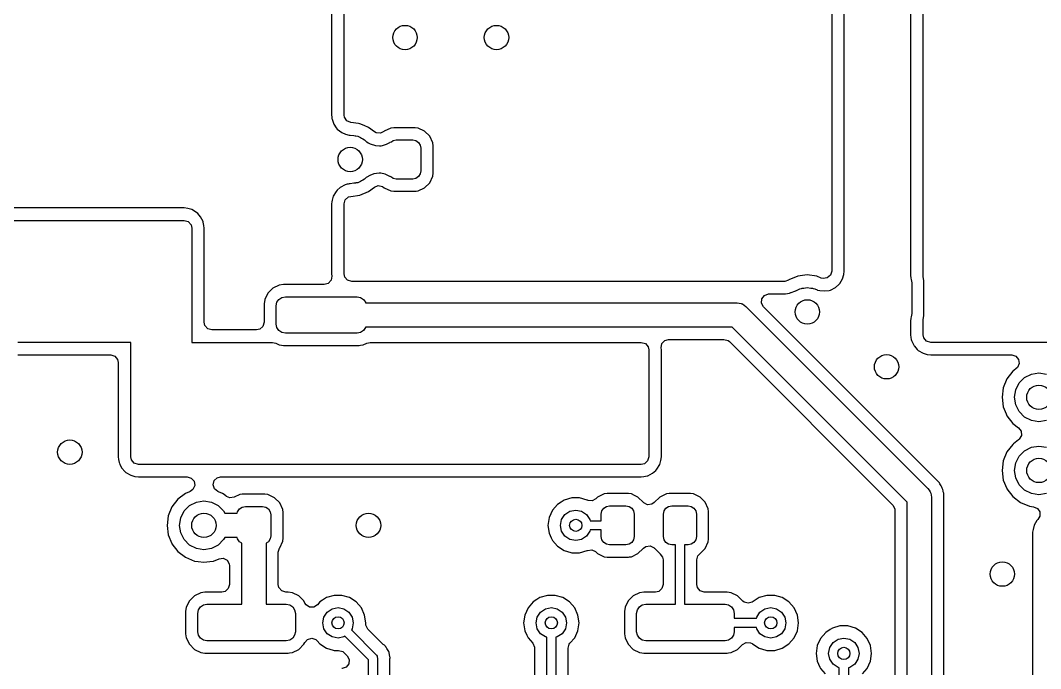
# Model space of a CAD drawing. Extents: x 0.4 to 10.6, y -8.1 to -0.4.
# Drawn here: x 6.405 to 7.064, y -1.844 to -1.426 of the extents above; entities that cross this region are included whole.
import ezdxf

# ---------------------------------------------------------------- set-up
doc = ezdxf.new("R2010")
doc.units = 0
doc.header["$MEASUREMENT"] = 0
doc.layers.add('BLACK', color=7, linetype='CONTINUOUS')

msp = doc.modelspace()

# ---------------------------------------------------------------- linework, layer by layer
at = {"layer": 'BLACK', "linetype": 'CONTINUOUS'}
for p, q in [((6.60608, -1.36315), (6.60608, -1.4871)), ((6.61417, -1.4871), (6.61417, -1.36315)), ((6.92913, -1.38287), (6.92913, -1.5878)), ((6.93722, -1.5878), (6.93722, -1.39565)), ((6.9801, -1.39565), (6.9801, -1.5907)), ((6.98819, -1.59054), (6.98819, -1.39565)), ((6.60608, -1.4871), (6.60617, -1.4883)), ((6.60617, -1.4883), (6.60631, -1.4892)), ((6.60631, -1.4892), (6.60639, -1.48973)), ((6.61439, -1.48853), (6.61417, -1.4871)), ((6.6159, -1.49083), (6.61439, -1.48853)), ((6.60639, -1.48973), (6.60763, -1.49299)), ((6.60763, -1.49299), (6.60763, -1.49299)), ((6.60763, -1.49299), (6.60915, -1.49528)), ((6.60915, -1.49528), (6.60974, -1.49608)), ((6.61842, -1.49194), (6.6159, -1.49083)), ((6.62338, -1.4926), (6.61842, -1.49194)), ((6.62428, -1.49271), (6.62338, -1.4926)), ((6.62716, -1.49391), (6.62428, -1.49271)), ((6.63003, -1.4951), (6.62716, -1.49391)), ((6.6337, -1.49791), (6.63003, -1.4951)), ((6.64436, -1.49551), (6.64014, -1.49748)), ((6.64629, -1.49526), (6.64436, -1.49551)), ((6.66001, -1.49526), (6.64629, -1.49526)), ((6.64629, -1.49526), (6.64629, -1.49526)), ((6.66194, -1.49551), (6.66001, -1.49526)), ((6.66001, -1.49526), (6.66001, -1.49526)), ((6.66616, -1.49748), (6.66194, -1.49551)), ((6.66194, -1.49551), (6.66194, -1.49551)), ((6.66194, -1.49551), (6.66194, -1.49551)), ((6.60974, -1.49608), (6.61263, -1.49823)), ((6.61263, -1.49823), (6.61514, -1.49934)), ((6.61514, -1.49934), (6.61736, -1.49996)), ((6.61736, -1.49996), (6.61789, -1.50003)), ((6.61789, -1.50003), (6.61811, -1.5)), ((6.61811, -1.5), (6.62045, -1.50037)), ((6.62045, -1.50037), (6.62137, -1.50049)), ((6.62137, -1.50049), (6.62153, -1.50051)), ((6.62153, -1.50051), (6.6218, -1.50058)), ((6.6218, -1.50058), (6.62298, -1.50077)), ((6.62298, -1.50077), (6.62466, -1.50163)), ((6.62466, -1.50163), (6.62536, -1.50192)), ((6.62536, -1.50192), (6.62634, -1.50248)), ((6.62634, -1.50248), (6.62737, -1.50301)), ((6.63497, -1.49861), (6.6337, -1.49791)), ((6.63771, -1.49881), (6.63497, -1.49861)), ((6.63977, -1.49769), (6.63771, -1.49881)), ((6.63979, -1.49772), (6.63977, -1.49769)), ((6.6401, -1.49751), (6.63979, -1.49772)), ((6.64013, -1.49749), (6.6401, -1.49751)), ((6.64014, -1.49748), (6.64013, -1.49749)), ((6.66945, -1.50077), (6.66616, -1.49748)), ((6.67142, -1.50499), (6.66945, -1.50077)), ((6.62737, -1.50301), (6.6284, -1.50404)), ((6.6284, -1.50404), (6.62878, -1.50433)), ((6.62878, -1.50433), (6.62878, -1.50433)), ((6.62878, -1.50433), (6.62978, -1.50499)), ((6.62978, -1.50499), (6.63105, -1.50569)), ((6.63105, -1.50569), (6.63105, -1.50569)), ((6.63105, -1.50569), (6.63105, -1.50569)), ((6.63105, -1.50569), (6.63439, -1.50668)), ((6.63439, -1.50668), (6.63439, -1.50668)), ((6.63439, -1.50668), (6.63713, -1.50688)), ((6.63713, -1.50688), (6.63713, -1.50688)), ((6.63713, -1.50688), (6.63779, -1.50689)), ((6.63779, -1.50689), (6.63812, -1.50689)), ((6.63812, -1.50689), (6.63889, -1.50667)), ((6.63812, -1.50689), (6.63812, -1.50689)), ((6.63812, -1.50689), (6.63812, -1.50689)), ((6.63889, -1.50667), (6.64159, -1.50591)), ((6.64159, -1.50591), (6.64364, -1.50479)), ((6.64364, -1.50479), (6.64381, -1.5047)), ((6.64364, -1.50479), (6.64364, -1.50479)), ((6.64381, -1.5047), (6.64395, -1.50463)), ((6.64395, -1.50463), (6.64475, -1.50425)), ((6.64475, -1.50425), (6.6458, -1.50355)), ((6.6458, -1.50355), (6.64783, -1.50315)), ((6.64783, -1.50315), (6.65846, -1.50315)), ((6.65846, -1.50315), (6.6605, -1.50355)), ((6.6605, -1.50355), (6.66222, -1.50471)), ((6.66222, -1.50471), (6.66337, -1.50643)), ((6.66337, -1.50643), (6.66378, -1.50846)), ((6.66378, -1.50846), (6.66378, -1.52303)), ((6.67167, -1.50692), (6.67142, -1.50499)), ((6.67167, -1.52458), (6.67167, -1.50692)), ((6.62737, -1.52849), (6.62634, -1.52901)), ((6.6284, -1.52745), (6.62737, -1.52849)), ((6.62878, -1.52716), (6.6284, -1.52745)), ((6.63079, -1.52604), (6.62878, -1.52716)), ((6.62878, -1.52716), (6.62878, -1.52716)), ((6.62878, -1.52716), (6.62878, -1.52716)), ((6.63335, -1.52504), (6.63079, -1.52604)), ((6.63079, -1.52604), (6.63079, -1.52604)), ((6.63691, -1.52453), (6.63335, -1.52504)), ((6.63335, -1.52504), (6.63335, -1.52504)), ((6.63789, -1.52467), (6.63691, -1.52453)), ((6.63691, -1.52453), (6.63691, -1.52453)), ((6.64059, -1.52522), (6.63789, -1.52467)), ((6.63789, -1.52467), (6.63789, -1.52467)), ((6.64196, -1.52583), (6.64059, -1.52522)), ((6.64059, -1.52522), (6.64059, -1.52522)), ((6.64059, -1.52522), (6.64059, -1.52522)), ((6.64377, -1.52664), (6.64196, -1.52583)), ((6.64392, -1.52674), (6.64377, -1.52664)), ((6.64475, -1.52724), (6.64392, -1.52674)), ((6.6458, -1.52794), (6.64475, -1.52724)), ((6.64783, -1.52835), (6.6458, -1.52794)), ((6.65846, -1.52835), (6.64783, -1.52835)), ((6.6605, -1.52794), (6.65846, -1.52835)), ((6.66222, -1.52679), (6.6605, -1.52794)), ((6.66337, -1.52507), (6.66222, -1.52679)), ((6.66378, -1.52303), (6.66337, -1.52507)), ((6.66945, -1.53072), (6.67142, -1.5265)), ((6.67142, -1.5265), (6.67167, -1.52458)), ((6.61173, -1.53384), (6.60965, -1.53564)), ((6.61479, -1.53218), (6.61173, -1.53384)), ((6.61618, -1.53178), (6.61479, -1.53218)), ((6.61689, -1.53163), (6.61618, -1.53178)), ((6.61618, -1.53178), (6.61618, -1.53178)), ((6.61618, -1.53178), (6.61618, -1.53178)), ((6.61736, -1.53153), (6.61689, -1.53163)), ((6.61789, -1.53146), (6.61736, -1.53153)), ((6.61736, -1.53153), (6.61736, -1.53153)), ((6.61811, -1.5315), (6.61789, -1.53146)), ((6.62045, -1.53112), (6.61811, -1.5315)), ((6.62153, -1.53098), (6.62045, -1.53112)), ((6.6218, -1.53091), (6.62153, -1.53098)), ((6.62298, -1.53073), (6.6218, -1.53091)), ((6.62466, -1.52987), (6.62298, -1.53073)), ((6.62536, -1.52958), (6.62466, -1.52987)), ((6.62634, -1.52901), (6.62536, -1.52958)), ((6.63003, -1.5364), (6.6337, -1.53358)), ((6.6337, -1.53358), (6.63627, -1.53259)), ((6.63627, -1.53259), (6.63896, -1.53314)), ((6.63896, -1.53314), (6.64013, -1.534)), ((6.64013, -1.534), (6.64014, -1.53402)), ((6.64014, -1.53402), (6.64436, -1.53599)), ((6.66194, -1.53599), (6.66616, -1.53402)), ((6.66616, -1.53402), (6.66945, -1.53072)), ((6.60719, -1.53947), (6.60641, -1.54211)), ((6.60894, -1.53633), (6.60719, -1.53947)), ((6.60719, -1.53947), (6.60719, -1.53947)), ((6.60965, -1.53564), (6.60894, -1.53633)), ((6.60894, -1.53633), (6.60894, -1.53633)), ((6.60965, -1.53564), (6.60965, -1.53564)), ((6.61417, -1.54439), (6.61495, -1.54175)), ((6.61495, -1.54175), (6.61703, -1.53995)), ((6.61703, -1.53995), (6.61842, -1.53955)), ((6.61842, -1.53955), (6.62428, -1.53878)), ((6.62428, -1.53878), (6.63003, -1.5364)), ((6.64436, -1.53599), (6.64629, -1.53624)), ((6.64629, -1.53624), (6.64629, -1.53624)), ((6.64629, -1.53624), (6.66001, -1.53624)), ((6.66001, -1.53624), (6.66065, -1.53616)), ((6.66065, -1.53616), (6.66194, -1.53599)), ((6.51087, -1.54703), (6.26472, -1.54703)), ((6.51315, -1.54736), (6.51087, -1.54703)), ((6.51578, -1.54813), (6.51315, -1.54736)), ((6.51315, -1.54736), (6.51315, -1.54736)), ((6.51315, -1.54736), (6.51315, -1.54736)), ((6.51579, -1.54813), (6.51578, -1.54813)), ((6.51893, -1.54989), (6.51579, -1.54813)), ((6.60627, -1.54308), (6.60608, -1.54439)), ((6.60608, -1.54439), (6.60608, -1.58961)), ((6.60641, -1.54211), (6.60627, -1.54308)), ((6.60641, -1.54211), (6.60641, -1.54211)), ((6.60641, -1.54211), (6.60641, -1.54211)), ((6.61417, -1.58961), (6.61417, -1.54439)), ((6.26472, -1.55512), (6.51087, -1.55512)), ((6.51087, -1.55512), (6.51351, -1.55589)), ((6.51962, -1.55059), (6.51893, -1.54989)), ((6.51893, -1.54989), (6.51893, -1.54989)), ((6.52142, -1.55267), (6.51962, -1.55059)), ((6.52311, -1.55585), (6.52142, -1.55267)), ((6.51351, -1.55589), (6.51531, -1.55797)), ((6.51531, -1.55797), (6.51575, -1.56)), ((6.51575, -1.56), (6.51575, -1.63386)), ((6.52321, -1.55625), (6.52311, -1.55585)), ((6.52311, -1.55585), (6.52311, -1.55585)), ((6.52345, -1.55732), (6.52321, -1.55625)), ((6.52365, -1.55828), (6.52345, -1.55732)), ((6.52384, -1.56), (6.52365, -1.55828)), ((6.52384, -1.62089), (6.52384, -1.56)), ((6.52384, -1.56), (6.52384, -1.56)), ((6.92913, -1.5878), (6.92836, -1.59044)), ((6.9369, -1.59008), (6.93722, -1.5878)), ((6.60575, -1.59374), (6.60387, -1.59575)), ((6.60624, -1.59103), (6.60575, -1.59374)), ((6.60608, -1.58961), (6.60624, -1.59103)), ((6.61461, -1.59163), (6.61417, -1.58961)), ((6.61642, -1.59371), (6.61461, -1.59163)), ((6.61906, -1.59449), (6.61642, -1.59371)), ((6.89855, -1.59449), (6.61906, -1.59449)), ((6.89895, -1.59447), (6.89855, -1.59449)), ((6.90115, -1.59362), (6.89895, -1.59447)), ((6.90119, -1.59368), (6.90115, -1.59362)), ((6.90146, -1.59352), (6.90119, -1.59368)), ((6.90721, -1.59114), (6.90146, -1.59352)), ((6.91339, -1.59033), (6.90721, -1.59114)), ((6.90721, -1.59114), (6.90721, -1.59114)), ((6.91956, -1.59114), (6.91339, -1.59033)), ((6.91339, -1.59033), (6.91339, -1.59033)), ((6.92238, -1.59231), (6.91956, -1.59114)), ((6.91956, -1.59114), (6.91956, -1.59114)), ((6.92356, -1.59263), (6.92238, -1.59231)), ((6.92628, -1.59224), (6.92356, -1.59263)), ((6.92836, -1.59044), (6.92628, -1.59224)), ((6.93436, -1.59586), (6.93612, -1.59272)), ((6.93612, -1.59272), (6.9369, -1.59008)), ((6.9801, -1.5907), (6.98011, -1.59102)), ((6.98011, -1.59102), (6.98015, -1.59145)), ((6.98015, -1.59145), (6.9802, -1.59209)), ((6.9802, -1.59209), (6.98023, -1.59241)), ((6.98023, -1.59241), (6.98037, -1.59328)), ((6.98037, -1.59328), (6.98081, -1.59547)), ((6.98825, -1.5913), (6.98819, -1.59054)), ((6.9887, -1.59415), (6.98825, -1.5913)), ((6.9887, -1.61648), (6.9887, -1.59415)), ((6.56815, -1.59885), (6.56489, -1.60211)), ((6.57229, -1.59683), (6.56815, -1.59885)), ((6.57497, -1.59644), (6.57229, -1.59683)), ((6.60138, -1.59644), (6.57497, -1.59644)), ((6.60387, -1.59575), (6.60138, -1.59644)), ((6.90292, -1.60167), (6.90524, -1.60072)), ((6.90524, -1.60072), (6.90574, -1.60052)), ((6.90574, -1.60052), (6.90586, -1.60046)), ((6.90586, -1.60046), (6.90684, -1.60005)), ((6.90684, -1.60005), (6.90852, -1.5992)), ((6.90852, -1.5992), (6.9097, -1.59901)), ((6.9097, -1.59901), (6.90996, -1.59894)), ((6.90996, -1.59894), (6.91104, -1.5988)), ((6.91104, -1.5988), (6.91339, -1.59843)), ((6.91339, -1.59843), (6.91573, -1.5988)), ((6.91573, -1.5988), (6.91681, -1.59894)), ((6.91681, -1.59894), (6.91707, -1.59901)), ((6.91707, -1.59901), (6.91825, -1.5992)), ((6.91825, -1.5992), (6.91976, -1.59996)), ((6.91976, -1.59996), (6.92, -1.60005)), ((6.92, -1.60005), (6.92142, -1.60043)), ((6.92142, -1.60043), (6.92471, -1.60064)), ((6.92471, -1.60064), (6.92743, -1.60025)), ((6.92743, -1.60025), (6.9284, -1.60005)), ((6.9284, -1.60005), (6.93158, -1.59836)), ((6.93158, -1.59836), (6.93366, -1.59655)), ((6.93366, -1.59655), (6.93436, -1.59586)), ((6.98081, -1.59547), (6.98081, -1.61516)), ((6.56287, -1.60624), (6.56248, -1.60893)), ((6.56489, -1.60211), (6.56287, -1.60624)), ((6.57082, -1.60798), (6.5721, -1.60606)), ((6.5721, -1.60606), (6.57402, -1.60478)), ((6.57402, -1.60478), (6.57628, -1.60433)), ((6.57628, -1.60433), (6.62254, -1.60433)), ((6.62254, -1.60433), (6.6248, -1.60478)), ((6.6248, -1.60478), (6.62672, -1.60606)), ((6.62672, -1.60606), (6.628, -1.60798)), ((6.88386, -1.6085), (6.88406, -1.60575)), ((6.88406, -1.60575), (6.88571, -1.60355)), ((6.88571, -1.60355), (6.88828, -1.60259)), ((6.88828, -1.60259), (6.88863, -1.60258)), ((6.88863, -1.60258), (6.89872, -1.60258)), ((6.89872, -1.60258), (6.89929, -1.60255)), ((6.89929, -1.60255), (6.90187, -1.60202)), ((6.90187, -1.60202), (6.90271, -1.60169)), ((6.90271, -1.60169), (6.90292, -1.60167)), ((6.56248, -1.60893), (6.56248, -1.62089)), ((6.57037, -1.61024), (6.57082, -1.60798)), ((6.57037, -1.62205), (6.57037, -1.61024)), ((6.628, -1.60798), (6.62805, -1.60827)), ((6.62805, -1.60827), (6.86811, -1.60827)), ((6.86811, -1.60827), (6.8694, -1.60856)), ((6.8694, -1.60856), (6.87071, -1.60871)), ((6.87071, -1.60871), (6.87109, -1.60895)), ((6.87109, -1.60895), (6.87153, -1.60905)), ((6.87153, -1.60905), (6.87256, -1.60987)), ((6.87256, -1.60987), (6.87368, -1.61057)), ((6.87368, -1.61057), (6.9913, -1.72819)), ((6.88518, -1.61091), (6.88386, -1.6085)), ((6.99783, -1.72356), (6.88518, -1.61091)), ((6.52428, -1.62291), (6.52384, -1.62089)), ((6.56248, -1.62089), (6.56171, -1.62353)), ((6.98011, -1.61961), (6.9801, -1.61993)), ((6.9801, -1.61993), (6.9801, -1.62898)), ((6.98019, -1.61862), (6.98011, -1.61961)), ((6.9802, -1.61854), (6.98019, -1.61862)), ((6.98023, -1.61822), (6.9802, -1.61854)), ((6.98037, -1.61735), (6.98023, -1.61822)), ((6.98081, -1.61516), (6.98037, -1.61735)), ((6.98819, -1.62009), (6.98825, -1.61933)), ((6.98819, -1.6262), (6.98819, -1.62009)), ((6.98825, -1.61933), (6.9887, -1.61648)), ((6.52608, -1.62499), (6.52428, -1.62291)), ((6.52872, -1.62577), (6.52608, -1.62499)), ((6.5576, -1.62577), (6.52872, -1.62577)), ((6.55963, -1.62533), (6.5576, -1.62577)), ((6.56171, -1.62353), (6.55963, -1.62533)), ((6.57082, -1.62431), (6.57037, -1.62205)), ((6.5721, -1.62622), (6.57082, -1.62431)), ((6.57402, -1.6275), (6.5721, -1.62622)), ((6.57628, -1.62795), (6.57402, -1.6275)), ((6.6248, -1.6275), (6.62254, -1.62795)), ((6.62672, -1.62622), (6.6248, -1.6275)), ((6.628, -1.62431), (6.62672, -1.62622)), ((6.62805, -1.62402), (6.628, -1.62431)), ((6.86485, -1.62402), (6.62805, -1.62402)), ((6.97785, -1.73702), (6.86485, -1.62402)), ((6.98819, -1.62898), (6.98819, -1.6262)), ((6.47638, -1.63386), (6.40333, -1.63386)), ((6.47638, -1.70772), (6.47638, -1.63386)), ((6.51575, -1.63386), (6.56789, -1.63386)), ((6.56789, -1.63386), (6.57003, -1.63435)), ((6.62254, -1.62795), (6.57628, -1.62795)), ((6.62878, -1.63435), (6.63093, -1.63386)), ((6.63093, -1.63386), (6.80614, -1.63386)), ((6.80614, -1.63386), (6.80878, -1.63463)), ((6.81945, -1.63461), (6.82132, -1.63259)), ((6.82132, -1.63259), (6.82381, -1.63191)), ((6.82381, -1.63191), (6.85956, -1.63191)), ((6.85956, -1.63191), (6.8622, -1.63268)), ((6.8622, -1.63268), (6.86301, -1.63334)), ((6.86301, -1.63334), (6.96853, -1.73886)), ((6.9801, -1.62898), (6.98028, -1.6307)), ((6.98028, -1.6307), (6.98028, -1.6307)), ((6.98028, -1.6307), (6.98028, -1.6307)), ((6.98028, -1.6307), (6.98056, -1.63195)), ((6.98056, -1.63195), (6.98072, -1.63272)), ((6.98072, -1.63272), (6.98082, -1.63312)), ((6.98082, -1.63312), (6.98236, -1.63601)), ((6.98863, -1.631), (6.98819, -1.62898)), ((6.99043, -1.63308), (6.98863, -1.631)), ((6.99307, -1.63386), (6.99043, -1.63308)), ((7.16452, -1.63386), (6.99307, -1.63386)), ((6.57003, -1.63435), (6.57229, -1.63546)), ((6.57229, -1.63546), (6.57363, -1.63565)), ((6.57363, -1.63565), (6.57497, -1.63585)), ((6.57497, -1.63585), (6.57497, -1.63585)), ((6.57497, -1.63585), (6.62385, -1.63585)), ((6.62385, -1.63585), (6.62474, -1.63572)), ((6.62474, -1.63572), (6.62653, -1.63546)), ((6.62653, -1.63546), (6.62878, -1.63435)), ((6.80878, -1.63463), (6.81058, -1.63671)), ((6.81058, -1.63671), (6.81102, -1.63874)), ((6.81102, -1.63874), (6.81102, -1.70772)), ((6.81896, -1.63731), (6.81945, -1.63461)), ((6.81911, -1.63874), (6.81896, -1.63731)), ((6.81911, -1.70772), (6.81911, -1.63874)), ((6.98236, -1.63601), (6.98252, -1.6363)), ((6.98252, -1.6363), (6.98432, -1.63838)), ((6.98432, -1.63838), (6.98501, -1.63909)), ((6.98501, -1.63909), (6.98501, -1.63909)), ((6.98501, -1.63909), (6.98501, -1.63909)), ((6.98501, -1.63909), (6.98815, -1.64085)), ((6.98815, -1.64085), (6.98815, -1.64085)), ((6.98815, -1.64085), (6.99079, -1.64162)), ((6.40333, -1.64195), (6.46341, -1.64195)), ((6.46341, -1.64195), (6.46604, -1.64272)), ((6.46604, -1.64272), (6.46785, -1.6448)), ((6.46785, -1.6448), (6.46829, -1.64683)), ((6.46829, -1.64683), (6.46829, -1.70772)), ((6.99079, -1.64162), (6.99307, -1.64195)), ((6.99307, -1.64195), (6.99307, -1.64195)), ((6.99307, -1.64195), (7.04541, -1.64195)), ((7.04541, -1.64195), (7.04805, -1.64272)), ((7.04805, -1.64272), (7.04985, -1.6448)), ((7.04985, -1.6448), (7.05024, -1.64753)), ((7.04613, -1.65243), (7.04234, -1.65737)), ((7.04676, -1.65195), (7.04613, -1.65243)), ((7.04838, -1.6507), (7.04676, -1.65195)), ((7.0491, -1.65003), (7.04838, -1.6507)), ((7.05024, -1.64753), (7.0491, -1.65003)), ((7.05813, -1.65431), (7.06299, -1.65354)), ((7.06299, -1.65354), (7.06786, -1.65431)), ((7.04234, -1.65737), (7.03996, -1.66312)), ((7.04801, -1.66442), (7.05025, -1.66003)), ((7.05025, -1.66003), (7.05374, -1.65655)), ((7.05374, -1.65655), (7.05813, -1.65431)), ((7.03996, -1.66312), (7.03915, -1.66929)), ((7.03996, -1.66312), (7.03996, -1.66312)), ((7.04724, -1.66929), (7.04801, -1.66442)), ((7.03915, -1.66929), (7.03915, -1.66929)), ((7.03915, -1.66929), (7.03996, -1.67546)), ((7.04801, -1.67416), (7.04724, -1.66929)), ((7.03996, -1.67546), (7.03996, -1.67546)), ((7.03996, -1.67546), (7.04184, -1.68001)), ((7.04184, -1.68001), (7.04234, -1.68121)), ((7.05025, -1.67855), (7.04801, -1.67416)), ((7.05374, -1.68203), (7.05025, -1.67855)), ((7.04234, -1.68121), (7.04613, -1.68615)), ((7.04613, -1.68615), (7.04989, -1.68904)), ((7.05813, -1.68427), (7.05374, -1.68203)), ((7.06299, -1.68504), (7.05813, -1.68427)), ((7.06786, -1.68427), (7.06299, -1.68504)), ((7.04989, -1.68904), (7.05152, -1.69126)), ((7.05152, -1.69126), (7.05168, -1.69401)), ((7.04613, -1.69967), (7.04234, -1.70461)), ((7.04648, -1.6994), (7.04613, -1.69967)), ((7.04989, -1.69679), (7.04648, -1.6994)), ((7.05033, -1.69641), (7.04989, -1.69679)), ((7.05168, -1.69401), (7.05033, -1.69641)), ((7.04234, -1.70461), (7.03996, -1.71036)), ((7.05025, -1.70728), (7.05374, -1.70379)), ((7.05374, -1.70379), (7.05813, -1.70156)), ((7.05813, -1.70156), (7.06299, -1.70079)), ((7.06299, -1.70079), (7.06786, -1.70156)), ((6.46829, -1.70772), (6.46847, -1.70944)), ((6.46847, -1.70944), (6.46891, -1.71146)), ((6.46891, -1.71146), (6.46901, -1.71186)), ((6.46901, -1.71186), (6.46901, -1.71187)), ((6.46901, -1.71187), (6.4694, -1.71259)), ((6.4694, -1.71259), (6.4707, -1.71504)), ((6.47682, -1.70974), (6.47638, -1.70772)), ((6.47862, -1.71182), (6.47682, -1.70974)), ((6.48126, -1.7126), (6.47862, -1.71182)), ((6.80614, -1.7126), (6.48126, -1.7126)), ((6.80817, -1.71216), (6.80614, -1.7126)), ((6.81025, -1.71036), (6.80817, -1.71216)), ((6.81102, -1.70772), (6.81025, -1.71036)), ((6.81625, -1.71578), (6.81801, -1.71264)), ((6.81801, -1.71264), (6.81879, -1.71)), ((6.81879, -1.71), (6.81911, -1.70772)), ((7.03996, -1.71036), (7.03915, -1.71654)), ((7.03996, -1.71036), (7.03996, -1.71036)), ((7.04724, -1.71654), (7.04801, -1.71167)), ((7.04801, -1.71167), (7.05025, -1.70728)), ((6.4707, -1.71504), (6.47251, -1.71712)), ((6.47251, -1.71712), (6.4732, -1.71783)), ((6.4732, -1.71783), (6.4732, -1.71783)), ((6.4732, -1.71783), (6.4732, -1.71783)), ((6.4732, -1.71783), (6.47634, -1.71959)), ((6.47634, -1.71959), (6.47634, -1.71959)), ((6.47634, -1.71959), (6.47898, -1.72036)), ((6.81005, -1.72002), (6.81029, -1.71996)), ((6.81029, -1.71996), (6.81347, -1.71827)), ((6.81347, -1.71827), (6.81555, -1.71647)), ((6.81555, -1.71647), (6.81625, -1.71578)), ((7.03915, -1.71654), (7.03915, -1.71654)), ((7.03915, -1.71654), (7.03996, -1.72271)), ((7.04801, -1.7214), (7.04724, -1.71654)), ((6.47898, -1.72036), (6.48126, -1.72069)), ((6.48126, -1.72069), (6.48126, -1.72069)), ((6.48126, -1.72069), (6.51282, -1.72069)), ((6.51282, -1.72069), (6.51546, -1.72146)), ((6.51546, -1.72146), (6.51726, -1.72354)), ((6.51765, -1.72627), (6.51651, -1.72877)), ((6.51726, -1.72354), (6.51765, -1.72627)), ((6.52955, -1.72575), (6.53023, -1.72308)), ((6.53042, -1.72836), (6.52955, -1.72575)), ((6.53023, -1.72308), (6.53224, -1.72121)), ((6.53224, -1.72121), (6.53443, -1.72069)), ((6.53443, -1.72069), (6.80614, -1.72069)), ((6.80614, -1.72069), (6.80786, -1.7205)), ((6.80614, -1.72069), (6.80614, -1.72069)), ((6.80786, -1.7205), (6.80888, -1.72028)), ((6.80888, -1.72028), (6.80989, -1.72006)), ((6.80989, -1.72006), (6.81005, -1.72002)), ((6.99864, -1.72438), (6.99783, -1.72356)), ((6.99783, -1.72356), (6.99783, -1.72356)), ((6.99876, -1.7246), (6.99864, -1.72438)), ((6.99904, -1.72515), (6.99876, -1.7246)), ((6.99944, -1.72581), (6.99904, -1.72515)), ((6.99995, -1.72651), (6.99944, -1.72581)), ((7.00022, -1.72734), (6.99995, -1.72651)), ((7.03996, -1.72271), (7.03996, -1.72271)), ((7.03996, -1.72271), (7.0422, -1.72812)), ((7.05025, -1.72579), (7.04801, -1.7214)), ((7.05374, -1.72928), (7.05025, -1.72579)), ((6.5117, -1.73132), (6.50676, -1.73511)), ((6.51428, -1.73025), (6.5117, -1.73132)), ((6.51468, -1.73008), (6.51428, -1.73025)), ((6.51651, -1.72877), (6.51468, -1.73008)), ((6.53256, -1.73008), (6.53042, -1.72836)), ((6.53296, -1.73025), (6.53256, -1.73008)), ((6.53554, -1.73132), (6.53296, -1.73025)), ((6.5366, -1.73213), (6.53554, -1.73132)), ((6.53803, -1.73322), (6.5366, -1.73213)), ((6.54687, -1.73213), (6.54317, -1.73385)), ((6.54823, -1.73195), (6.54687, -1.73213)), ((6.54687, -1.73213), (6.54687, -1.73213)), ((6.54687, -1.73213), (6.54687, -1.73213)), ((6.54882, -1.73187), (6.54823, -1.73195)), ((6.56299, -1.73187), (6.54882, -1.73187)), ((6.56494, -1.73213), (6.56299, -1.73187)), ((6.56923, -1.73413), (6.56494, -1.73213)), ((6.56494, -1.73213), (6.56494, -1.73213)), ((6.56494, -1.73213), (6.56494, -1.73213)), ((6.78216, -1.73173), (6.77794, -1.7337)), ((6.78408, -1.73148), (6.78216, -1.73173)), ((6.79781, -1.73148), (6.78408, -1.73148)), ((6.78408, -1.73148), (6.78408, -1.73148)), ((6.79973, -1.73173), (6.79781, -1.73148)), ((6.79781, -1.73148), (6.79781, -1.73148)), ((6.80174, -1.73267), (6.79973, -1.73173)), ((6.79973, -1.73173), (6.79973, -1.73173)), ((6.79973, -1.73173), (6.79973, -1.73173)), ((6.80395, -1.7337), (6.80174, -1.73267)), ((6.82232, -1.73173), (6.81809, -1.7337)), ((6.82424, -1.73148), (6.82232, -1.73173)), ((6.83797, -1.73148), (6.82424, -1.73148)), ((6.82424, -1.73148), (6.82424, -1.73148)), ((6.83989, -1.73173), (6.83797, -1.73148)), ((6.83797, -1.73148), (6.83797, -1.73148)), ((6.84411, -1.7337), (6.83989, -1.73173)), ((6.83989, -1.73173), (6.83989, -1.73173)), ((6.83989, -1.73173), (6.83989, -1.73173)), ((6.9913, -1.72819), (6.992, -1.72931)), ((6.992, -1.72931), (6.99282, -1.73034)), ((6.99282, -1.73034), (6.99292, -1.73078)), ((6.99292, -1.73078), (6.99316, -1.73116)), ((6.99316, -1.73116), (6.99331, -1.73247)), ((6.99331, -1.73247), (6.9936, -1.73376)), ((7.00052, -1.72805), (7.00022, -1.72734)), ((7.00091, -1.72883), (7.00052, -1.72805)), ((7.00105, -1.72969), (7.00091, -1.72883)), ((7.00123, -1.73043), (7.00105, -1.72969)), ((7.0015, -1.73126), (7.00123, -1.73043)), ((7.0015, -1.85412), (7.0015, -1.73126)), ((7.0015, -1.73126), (7.0015, -1.73126)), ((7.0422, -1.72812), (7.04234, -1.72846)), ((7.04234, -1.72846), (7.04613, -1.7334)), ((7.05813, -1.73151), (7.05374, -1.72928)), ((7.06299, -1.73228), (7.05813, -1.73151)), ((7.06786, -1.73151), (7.06299, -1.73228)), ((6.50676, -1.73511), (6.50297, -1.74005)), ((6.51088, -1.74271), (6.51437, -1.73923)), ((6.51437, -1.73923), (6.51876, -1.73699)), ((6.51876, -1.73699), (6.52362, -1.73622)), ((6.52362, -1.73622), (6.52849, -1.73699)), ((6.52849, -1.73699), (6.53288, -1.73923)), ((6.53288, -1.73923), (6.53636, -1.74271)), ((6.53813, -1.7333), (6.53803, -1.73322)), ((6.54045, -1.73427), (6.53813, -1.7333)), ((6.54317, -1.73385), (6.54045, -1.73427)), ((6.57257, -1.73747), (6.56923, -1.73413)), ((6.57457, -1.74175), (6.57257, -1.73747)), ((6.75205, -1.73843), (6.74871, -1.74228)), ((6.75432, -1.73697), (6.75205, -1.73843)), ((6.75634, -1.73567), (6.75432, -1.73697)), ((6.76123, -1.73423), (6.75634, -1.73567)), ((6.75634, -1.73567), (6.75634, -1.73567)), ((6.75634, -1.73567), (6.75634, -1.73567)), ((6.76633, -1.73423), (6.76123, -1.73423)), ((6.76123, -1.73423), (6.76123, -1.73423)), ((6.77122, -1.73567), (6.76633, -1.73423)), ((6.76633, -1.73423), (6.76633, -1.73423)), ((6.7714, -1.73575), (6.77122, -1.73567)), ((6.77122, -1.73567), (6.77122, -1.73567)), ((6.77122, -1.73567), (6.77122, -1.73567)), ((6.77122, -1.73567), (6.77122, -1.73567)), ((6.77172, -1.73588), (6.7714, -1.73575)), ((6.77446, -1.73608), (6.77172, -1.73588)), ((6.77688, -1.73476), (6.77446, -1.73608)), ((6.77794, -1.7337), (6.77688, -1.73476)), ((6.7836, -1.73977), (6.78563, -1.73937)), ((6.78563, -1.73937), (6.79626, -1.73937)), ((6.79626, -1.73937), (6.79829, -1.73977)), ((6.80755, -1.73729), (6.80395, -1.7337)), ((6.80756, -1.73729), (6.80755, -1.73729)), ((6.80768, -1.73743), (6.80756, -1.73729)), ((6.81014, -1.73868), (6.80768, -1.73743)), ((6.81287, -1.73839), (6.81014, -1.73868)), ((6.81439, -1.73718), (6.81287, -1.73839)), ((6.8145, -1.73729), (6.81439, -1.73718)), ((6.81809, -1.7337), (6.8145, -1.73729)), ((6.82375, -1.73977), (6.82579, -1.73937)), ((6.82579, -1.73937), (6.83642, -1.73937)), ((6.83642, -1.73937), (6.83845, -1.73977)), ((6.8474, -1.73699), (6.84411, -1.7337)), ((6.84937, -1.74121), (6.8474, -1.73699)), ((6.96853, -1.73886), (6.96985, -1.74128)), ((6.97785, -1.86114), (6.97785, -1.73702)), ((6.9936, -1.73376), (6.9936, -1.86114)), ((7.04613, -1.7334), (7.05107, -1.73719)), ((7.05107, -1.73719), (7.05682, -1.73957)), ((7.05682, -1.73957), (7.05947, -1.73992)), ((6.50059, -1.7458), (6.49978, -1.75197)), ((6.50297, -1.74005), (6.50059, -1.7458)), ((6.50059, -1.7458), (6.50059, -1.7458)), ((6.50864, -1.7471), (6.51088, -1.74271)), ((6.53636, -1.74271), (6.53707, -1.74409)), ((6.53707, -1.74409), (6.54512, -1.74409)), ((6.54512, -1.74409), (6.5453, -1.74317)), ((6.5453, -1.74317), (6.5465, -1.74138)), ((6.5465, -1.74138), (6.54828, -1.74018)), ((6.54828, -1.74018), (6.55039, -1.73976)), ((6.55039, -1.73976), (6.56142, -1.73976)), ((6.56142, -1.73976), (6.56353, -1.74018)), ((6.56353, -1.74018), (6.56531, -1.74138)), ((6.56531, -1.74138), (6.56651, -1.74317)), ((6.56651, -1.74317), (6.56693, -1.74528)), ((6.56693, -1.74528), (6.56693, -1.75866)), ((6.57482, -1.7437), (6.57457, -1.74175)), ((6.57482, -1.75197), (6.57482, -1.7437)), ((6.74871, -1.74228), (6.74659, -1.74692)), ((6.74871, -1.74228), (6.74871, -1.74228)), ((6.75469, -1.7482), (6.75682, -1.74501)), ((6.75682, -1.74501), (6.76001, -1.74288)), ((6.76001, -1.74288), (6.76378, -1.74213)), ((6.76378, -1.74213), (6.76755, -1.74288)), ((6.76755, -1.74288), (6.77074, -1.74501)), ((6.77074, -1.74501), (6.77287, -1.7482)), ((6.78031, -1.74469), (6.78072, -1.74265)), ((6.78031, -1.74902), (6.78031, -1.74469)), ((6.78072, -1.74265), (6.78187, -1.74093)), ((6.78187, -1.74093), (6.7836, -1.73977)), ((6.79829, -1.73977), (6.80002, -1.74093)), ((6.80002, -1.74093), (6.80117, -1.74265)), ((6.80117, -1.74265), (6.80157, -1.74469)), ((6.80157, -1.74469), (6.80157, -1.75925)), ((6.82047, -1.74469), (6.82088, -1.74265)), ((6.82047, -1.75925), (6.82047, -1.74469)), ((6.82088, -1.74265), (6.82203, -1.74093)), ((6.82203, -1.74093), (6.82375, -1.73977)), ((6.83845, -1.73977), (6.84018, -1.74093)), ((6.84018, -1.74093), (6.84133, -1.74265)), ((6.84133, -1.74265), (6.84173, -1.74469)), ((6.84173, -1.74469), (6.84173, -1.75925)), ((6.84963, -1.74314), (6.84937, -1.74121)), ((6.84963, -1.7608), (6.84963, -1.74314)), ((6.96985, -1.74128), (6.96996, -1.74231)), ((6.96996, -1.74231), (6.96996, -1.85412)), ((7.05947, -1.73992), (7.06199, -1.74103)), ((7.06199, -1.74103), (7.06351, -1.74333)), ((7.06354, -1.74608), (7.06225, -1.74825)), ((7.06351, -1.74333), (7.06354, -1.74608)), ((6.49978, -1.75197), (6.49978, -1.75197)), ((6.49978, -1.75197), (6.50059, -1.75814)), ((6.50787, -1.75197), (6.50864, -1.7471)), ((6.50864, -1.75683), (6.50787, -1.75197)), ((6.57482, -1.76023), (6.57482, -1.75197)), ((6.74659, -1.74692), (6.74586, -1.75197)), ((6.74586, -1.75197), (6.74659, -1.75702)), ((6.75394, -1.75197), (6.75469, -1.7482)), ((6.75469, -1.75574), (6.75394, -1.75197)), ((6.77287, -1.7482), (6.77303, -1.74902)), ((6.77303, -1.74902), (6.78031, -1.74902)), ((7.05994, -1.75193), (7.05917, -1.75457)), ((7.0617, -1.74879), (7.05994, -1.75193)), ((7.05994, -1.75193), (7.05994, -1.75193)), ((7.06225, -1.74825), (7.0617, -1.74879)), ((7.0617, -1.74879), (7.0617, -1.74879)), ((6.50059, -1.75814), (6.50059, -1.75814)), ((6.50059, -1.75814), (6.5029, -1.76372)), ((6.51088, -1.76122), (6.50864, -1.75683)), ((6.56693, -1.75866), (6.56651, -1.76077)), ((6.74659, -1.75702), (6.74794, -1.75997)), ((6.75682, -1.75893), (6.75469, -1.75574)), ((6.76001, -1.76106), (6.75682, -1.75893)), ((6.77074, -1.75893), (6.76755, -1.76106)), ((6.77287, -1.75574), (6.77074, -1.75893)), ((6.77303, -1.75492), (6.77287, -1.75574)), ((6.78031, -1.75492), (6.77303, -1.75492)), ((6.78031, -1.75925), (6.78031, -1.75492)), ((6.78072, -1.76129), (6.78031, -1.75925)), ((6.80157, -1.75925), (6.80117, -1.76129)), ((6.82088, -1.76129), (6.82047, -1.75925)), ((6.84173, -1.75925), (6.84133, -1.76129)), ((7.05891, -1.75637), (7.05884, -1.75685)), ((7.05884, -1.75685), (7.05884, -1.8701)), ((7.05917, -1.75457), (7.05891, -1.75637)), ((7.05917, -1.75457), (7.05917, -1.75457)), ((7.05917, -1.75457), (7.05917, -1.75457)), ((6.5029, -1.76372), (6.50297, -1.76389)), ((6.50297, -1.76389), (6.50676, -1.76883)), ((6.51437, -1.76471), (6.51088, -1.76122)), ((6.51876, -1.76695), (6.51437, -1.76471)), ((6.53288, -1.76471), (6.52849, -1.76695)), ((6.53636, -1.76122), (6.53288, -1.76471)), ((6.53707, -1.75984), (6.53636, -1.76122)), ((6.54512, -1.75984), (6.53707, -1.75984)), ((6.5453, -1.76077), (6.54512, -1.75984)), ((6.5465, -1.76256), (6.5453, -1.76077)), ((6.54803, -1.76358), (6.5465, -1.76256)), ((6.54803, -1.80295), (6.54803, -1.76358)), ((6.56531, -1.76256), (6.56378, -1.76358)), ((6.56378, -1.76358), (6.56378, -1.80295)), ((6.56651, -1.76077), (6.56531, -1.76256)), ((6.57257, -1.76647), (6.57457, -1.76218)), ((6.57457, -1.76218), (6.57482, -1.76023)), ((6.74794, -1.75997), (6.74871, -1.76166)), ((6.74871, -1.76166), (6.75205, -1.76551)), ((6.75205, -1.76551), (6.75634, -1.76827)), ((6.76378, -1.76181), (6.76001, -1.76106)), ((6.76755, -1.76106), (6.76378, -1.76181)), ((6.78187, -1.76301), (6.78072, -1.76129)), ((6.7836, -1.76416), (6.78187, -1.76301)), ((6.78563, -1.76457), (6.7836, -1.76416)), ((6.79626, -1.76457), (6.78563, -1.76457)), ((6.79829, -1.76416), (6.79626, -1.76457)), ((6.80002, -1.76301), (6.79829, -1.76416)), ((6.80117, -1.76129), (6.80002, -1.76301)), ((6.80766, -1.76675), (6.80917, -1.76554)), ((6.80917, -1.76554), (6.81191, -1.76526)), ((6.81191, -1.76526), (6.81436, -1.7665)), ((6.82203, -1.76301), (6.82088, -1.76129)), ((6.82375, -1.76416), (6.82203, -1.76301)), ((6.82579, -1.76457), (6.82375, -1.76416)), ((6.82815, -1.76457), (6.82579, -1.76457)), ((6.82815, -1.80295), (6.82815, -1.76457)), ((6.83642, -1.76457), (6.83406, -1.76457)), ((6.83406, -1.76457), (6.83406, -1.80295)), ((6.83845, -1.76416), (6.83642, -1.76457)), ((6.84018, -1.76301), (6.83845, -1.76416)), ((6.84133, -1.76129), (6.84018, -1.76301)), ((6.8474, -1.76695), (6.84937, -1.76272)), ((6.84937, -1.76272), (6.84963, -1.7608)), ((6.50676, -1.76883), (6.5117, -1.77262)), ((6.5117, -1.77262), (6.51745, -1.775)), ((6.52362, -1.76772), (6.51876, -1.76695)), ((6.52849, -1.76695), (6.52362, -1.76772)), ((6.57167, -1.76929), (6.57245, -1.76665)), ((6.57167, -1.79018), (6.57167, -1.76929)), ((6.57245, -1.76665), (6.57256, -1.76649)), ((6.57256, -1.76649), (6.57257, -1.76647)), ((6.57257, -1.76647), (6.57257, -1.76647)), ((6.75634, -1.76827), (6.76063, -1.76953)), ((6.76063, -1.76953), (6.76123, -1.7697)), ((6.76123, -1.7697), (6.76123, -1.7697)), ((6.76123, -1.7697), (6.76123, -1.7697)), ((6.76123, -1.7697), (6.76633, -1.7697)), ((6.76633, -1.7697), (6.77122, -1.76827)), ((6.76633, -1.7697), (6.76633, -1.7697)), ((6.77122, -1.76827), (6.7714, -1.76819)), ((6.77122, -1.76827), (6.77122, -1.76827)), ((6.7714, -1.76819), (6.77412, -1.7678)), ((6.77412, -1.7678), (6.77662, -1.76894)), ((6.77662, -1.76894), (6.77688, -1.76918)), ((6.77688, -1.76918), (6.77794, -1.77024)), ((6.77794, -1.77024), (6.78216, -1.77221)), ((6.78216, -1.77221), (6.78408, -1.77246)), ((6.78408, -1.77246), (6.78408, -1.77246)), ((6.78408, -1.77246), (6.79781, -1.77246)), ((6.79781, -1.77246), (6.79845, -1.77238)), ((6.79845, -1.77238), (6.79973, -1.77221)), ((6.79973, -1.77221), (6.80395, -1.77024)), ((6.80395, -1.77024), (6.80725, -1.76695)), ((6.80725, -1.76694), (6.80755, -1.76664)), ((6.80725, -1.76695), (6.80725, -1.76694)), ((6.80755, -1.76664), (6.80766, -1.76675)), ((6.81436, -1.7665), (6.81449, -1.76665)), ((6.81449, -1.76665), (6.8145, -1.76664)), ((6.8145, -1.76664), (6.8148, -1.76695)), ((6.8148, -1.76695), (6.81809, -1.77024)), ((6.81809, -1.77024), (6.81809, -1.77024)), ((6.81809, -1.77024), (6.81817, -1.77029)), ((6.81817, -1.77029), (6.81827, -1.77041)), ((6.81827, -1.77041), (6.8184, -1.77054)), ((6.8184, -1.77054), (6.81838, -1.77055)), ((6.81838, -1.77055), (6.81989, -1.77244)), ((6.81989, -1.77244), (6.82026, -1.77429)), ((6.84195, -1.77429), (6.84272, -1.77165)), ((6.84272, -1.77165), (6.84403, -1.77029)), ((6.84403, -1.77029), (6.84411, -1.77024)), ((6.84411, -1.77024), (6.8474, -1.76695)), ((6.84411, -1.77024), (6.84411, -1.77024)), ((6.51745, -1.775), (6.51987, -1.77532)), ((6.51987, -1.77532), (6.52362, -1.77581)), ((6.52362, -1.77581), (6.52737, -1.77532)), ((6.52362, -1.77581), (6.52362, -1.77581)), ((6.52362, -1.77581), (6.52362, -1.77581)), ((6.52737, -1.77532), (6.52979, -1.775)), ((6.52979, -1.775), (6.53339, -1.77351)), ((6.53339, -1.77351), (6.53612, -1.77322)), ((6.53612, -1.77322), (6.53858, -1.77445)), ((6.53858, -1.77445), (6.53999, -1.77682)), ((6.53999, -1.77682), (6.54014, -1.77802)), ((6.54014, -1.77802), (6.54014, -1.79018)), ((6.82026, -1.77429), (6.82026, -1.79018)), ((6.84195, -1.79018), (6.84195, -1.77429)), ((6.54014, -1.79018), (6.53936, -1.79282)), ((6.57211, -1.79221), (6.57167, -1.79018)), ((6.57392, -1.79428), (6.57211, -1.79221)), ((6.82026, -1.79018), (6.81948, -1.79282)), ((6.84239, -1.79221), (6.84195, -1.79018)), ((6.84419, -1.79428), (6.84239, -1.79221)), ((6.51746, -1.79747), (6.5142, -1.80073)), ((6.5216, -1.79545), (6.51746, -1.79747)), ((6.52428, -1.79506), (6.5216, -1.79545)), ((6.53526, -1.79506), (6.52428, -1.79506)), ((6.53728, -1.79462), (6.53526, -1.79506)), ((6.53936, -1.79282), (6.53728, -1.79462)), ((6.57656, -1.79506), (6.57392, -1.79428)), ((6.57808, -1.79506), (6.57656, -1.79506)), ((6.58076, -1.79545), (6.57808, -1.79506)), ((6.57808, -1.79506), (6.57808, -1.79506)), ((6.5849, -1.79747), (6.58076, -1.79545)), ((6.58816, -1.80073), (6.5849, -1.79747)), ((6.60279, -1.79866), (6.60031, -1.80026)), ((6.60769, -1.79722), (6.60279, -1.79866)), ((6.60279, -1.79866), (6.60279, -1.79866)), ((6.60279, -1.79866), (6.60279, -1.79866)), ((6.61279, -1.79722), (6.60769, -1.79722)), ((6.60769, -1.79722), (6.60769, -1.79722)), ((6.61768, -1.79866), (6.61279, -1.79722)), ((6.61279, -1.79722), (6.61279, -1.79722)), ((6.62197, -1.80142), (6.61768, -1.79866)), ((6.61768, -1.79866), (6.61768, -1.79866)), ((6.61768, -1.79866), (6.61768, -1.79866)), ((6.74059, -1.79866), (6.73868, -1.79989)), ((6.74548, -1.79722), (6.74059, -1.79866)), ((6.74059, -1.79866), (6.74059, -1.79866)), ((6.74059, -1.79866), (6.74059, -1.79866)), ((6.75058, -1.79722), (6.74548, -1.79722)), ((6.74548, -1.79722), (6.74548, -1.79722)), ((6.75547, -1.79866), (6.75058, -1.79722)), ((6.75058, -1.79722), (6.75058, -1.79722)), ((6.75548, -1.79866), (6.75547, -1.79866)), ((6.75547, -1.79866), (6.75547, -1.79866)), ((6.75977, -1.80142), (6.75548, -1.79866)), ((6.80093, -1.79747), (6.79767, -1.80073)), ((6.80506, -1.79545), (6.80093, -1.79747)), ((6.80775, -1.79506), (6.80506, -1.79545)), ((6.81537, -1.79506), (6.80775, -1.79506)), ((6.8174, -1.79462), (6.81537, -1.79506)), ((6.81948, -1.79282), (6.8174, -1.79462)), ((6.84683, -1.79506), (6.84419, -1.79428)), ((6.86155, -1.79506), (6.84683, -1.79506)), ((6.86423, -1.79545), (6.86155, -1.79506)), ((6.86155, -1.79506), (6.86155, -1.79506)), ((6.86837, -1.79747), (6.86423, -1.79545)), ((6.87177, -1.80087), (6.86837, -1.79747)), ((6.88232, -1.79866), (6.87786, -1.80153)), ((6.88721, -1.79722), (6.88232, -1.79866)), ((6.88232, -1.79866), (6.88232, -1.79866)), ((6.89231, -1.79722), (6.88721, -1.79722)), ((6.88721, -1.79722), (6.88721, -1.79722)), ((6.89721, -1.79866), (6.89231, -1.79722)), ((6.89231, -1.79722), (6.89231, -1.79722)), ((6.9015, -1.80142), (6.89721, -1.79866)), ((6.89721, -1.79866), (6.89721, -1.79866)), ((6.89721, -1.79866), (6.89721, -1.79866)), ((6.51218, -1.80487), (6.51179, -1.80755)), ((6.5142, -1.80073), (6.51218, -1.80487)), ((6.52013, -1.8066), (6.52141, -1.80468)), ((6.52141, -1.80468), (6.52333, -1.8034)), ((6.52333, -1.8034), (6.52559, -1.80295)), ((6.52559, -1.80295), (6.54803, -1.80295)), ((6.56378, -1.80295), (6.57677, -1.80295)), ((6.57677, -1.80295), (6.57903, -1.8034)), ((6.57903, -1.8034), (6.58095, -1.80468)), ((6.58095, -1.80468), (6.58223, -1.8066)), ((6.58886, -1.80217), (6.58816, -1.80073)), ((6.58956, -1.80322), (6.58886, -1.80217)), ((6.59187, -1.80471), (6.58956, -1.80322)), ((6.59462, -1.80471), (6.59187, -1.80471)), ((6.59694, -1.80322), (6.59462, -1.80471)), ((6.5985, -1.80142), (6.59694, -1.80322)), ((6.60031, -1.80026), (6.5985, -1.80142)), ((6.60647, -1.80587), (6.61024, -1.80512)), ((6.61024, -1.80512), (6.614, -1.80587)), ((6.62531, -1.80527), (6.62197, -1.80142)), ((6.62743, -1.80991), (6.62531, -1.80527)), ((6.73296, -1.80527), (6.73084, -1.80991)), ((6.7363, -1.80142), (6.73296, -1.80527)), ((6.73296, -1.80527), (6.73296, -1.80527)), ((6.73868, -1.79989), (6.7363, -1.80142)), ((6.74426, -1.80587), (6.74803, -1.80512)), ((6.74803, -1.80512), (6.7518, -1.80587)), ((6.76311, -1.80527), (6.75977, -1.80142)), ((6.76522, -1.80991), (6.76311, -1.80527)), ((6.79565, -1.80487), (6.79526, -1.80755)), ((6.79767, -1.80073), (6.79565, -1.80487)), ((6.8036, -1.8066), (6.80488, -1.80468)), ((6.80488, -1.80468), (6.8068, -1.8034)), ((6.8068, -1.8034), (6.80906, -1.80295)), ((6.80906, -1.80295), (6.82815, -1.80295)), ((6.83406, -1.80295), (6.86024, -1.80295)), ((6.86024, -1.80295), (6.8625, -1.8034)), ((6.8625, -1.8034), (6.86441, -1.80468)), ((6.86441, -1.80468), (6.86569, -1.8066)), ((6.87258, -1.80153), (6.87177, -1.80087)), ((6.87522, -1.8023), (6.87258, -1.80153)), ((6.87786, -1.80153), (6.87522, -1.8023)), ((6.886, -1.80587), (6.88976, -1.80512)), ((6.88976, -1.80512), (6.89353, -1.80587)), ((6.90484, -1.80527), (6.9015, -1.80142)), ((6.90696, -1.80991), (6.90484, -1.80527)), ((6.51179, -1.80755), (6.51179, -1.82198)), ((6.51969, -1.80886), (6.52013, -1.8066)), ((6.51969, -1.82067), (6.51969, -1.80886)), ((6.58223, -1.8066), (6.58268, -1.80886)), ((6.58268, -1.80886), (6.58268, -1.82067)), ((6.60039, -1.81496), (6.60114, -1.81119)), ((6.60114, -1.81119), (6.60328, -1.808)), ((6.60328, -1.808), (6.60647, -1.80587)), ((6.614, -1.80587), (6.6172, -1.808)), ((6.6172, -1.808), (6.61933, -1.81119)), ((6.61933, -1.81119), (6.62008, -1.81496)), ((6.62815, -1.8149), (6.62743, -1.80991)), ((6.73084, -1.80991), (6.73011, -1.81496)), ((6.73819, -1.81496), (6.73894, -1.81119)), ((6.73894, -1.81119), (6.74107, -1.808)), ((6.74107, -1.808), (6.74426, -1.80587)), ((6.7518, -1.80587), (6.75499, -1.808)), ((6.75499, -1.808), (6.75712, -1.81119)), ((6.75712, -1.81119), (6.75787, -1.81496)), ((6.76595, -1.81496), (6.76522, -1.80991)), ((6.79526, -1.80755), (6.79526, -1.82198)), ((6.80315, -1.80886), (6.8036, -1.8066)), ((6.80315, -1.82067), (6.80315, -1.80886)), ((6.86569, -1.8066), (6.86614, -1.80886)), ((6.86614, -1.80886), (6.86614, -1.81201)), ((6.86614, -1.81201), (6.88051, -1.81201)), ((6.88051, -1.81201), (6.88067, -1.81119)), ((6.88067, -1.81119), (6.8828, -1.808)), ((6.8828, -1.808), (6.886, -1.80587)), ((6.89353, -1.80587), (6.89672, -1.808)), ((6.89672, -1.808), (6.89886, -1.81119)), ((6.89886, -1.81119), (6.89961, -1.81496)), ((6.90768, -1.81496), (6.90696, -1.80991)), ((6.60114, -1.81873), (6.60039, -1.81496)), ((6.60328, -1.82192), (6.60114, -1.81873)), ((6.61933, -1.81873), (6.61887, -1.81942)), ((6.62008, -1.81496), (6.61933, -1.81873)), ((6.62815, -1.81496), (6.62815, -1.8149)), ((6.62815, -1.81531), (6.62815, -1.81496)), ((6.6282, -1.81531), (6.62815, -1.81531)), ((6.62824, -1.81653), (6.6282, -1.81531)), ((6.62956, -1.81894), (6.62824, -1.81653)), ((6.73011, -1.81496), (6.73084, -1.82001)), ((6.73894, -1.81873), (6.73819, -1.81496)), ((6.74107, -1.82192), (6.73894, -1.81873)), ((6.75712, -1.81873), (6.75499, -1.82192)), ((6.75787, -1.81496), (6.75712, -1.81873)), ((6.76522, -1.82001), (6.76595, -1.81496)), ((6.88051, -1.81791), (6.86614, -1.81791)), ((6.86614, -1.81791), (6.86614, -1.82067)), ((6.88067, -1.81873), (6.88051, -1.81791)), ((6.8828, -1.82192), (6.88067, -1.81873)), ((6.89886, -1.81873), (6.89672, -1.82192)), ((6.89961, -1.81496), (6.89886, -1.81873)), ((6.90696, -1.82001), (6.90768, -1.81496)), ((6.92956, -1.81835), (6.92823, -1.81921)), ((6.93446, -1.81691), (6.92956, -1.81835)), ((6.92956, -1.81835), (6.92956, -1.81835)), ((6.92956, -1.81835), (6.92956, -1.81835)), ((6.93956, -1.81691), (6.93446, -1.81691)), ((6.93446, -1.81691), (6.93446, -1.81691)), ((6.94445, -1.81835), (6.93956, -1.81691)), ((6.93956, -1.81691), (6.93956, -1.81691)), ((6.94874, -1.8211), (6.94445, -1.81835)), ((6.94445, -1.81835), (6.94445, -1.81835)), ((6.94445, -1.81835), (6.94445, -1.81835)), ((6.51179, -1.82198), (6.51218, -1.82466)), ((6.51218, -1.82466), (6.5142, -1.8288)), ((6.52013, -1.82293), (6.51969, -1.82067)), ((6.52141, -1.82485), (6.52013, -1.82293)), ((6.52333, -1.82613), (6.52141, -1.82485)), ((6.58095, -1.82485), (6.57903, -1.82613)), ((6.58223, -1.82293), (6.58095, -1.82485)), ((6.58268, -1.82067), (6.58223, -1.82293)), ((6.59059, -1.82558), (6.59325, -1.82487)), ((6.59325, -1.82487), (6.59587, -1.82572)), ((6.60647, -1.82405), (6.60328, -1.82192)), ((6.61024, -1.8248), (6.60647, -1.82405)), ((6.614, -1.82405), (6.61024, -1.8248)), ((6.61469, -1.82359), (6.614, -1.82405)), ((6.62992, -1.83882), (6.61469, -1.82359)), ((6.61887, -1.81942), (6.63496, -1.83551)), ((6.63945, -1.82883), (6.62956, -1.81894)), ((6.73084, -1.82001), (6.73213, -1.82283)), ((6.73213, -1.82283), (6.73296, -1.82465)), ((6.73296, -1.82465), (6.73599, -1.82815)), ((6.74426, -1.82405), (6.74107, -1.82192)), ((6.74508, -1.82422), (6.74426, -1.82405)), ((6.74508, -1.99213), (6.74508, -1.82422)), ((6.7518, -1.82405), (6.75098, -1.82422)), ((6.75098, -1.82422), (6.75098, -1.9909)), ((6.75499, -1.82192), (6.7518, -1.82405)), ((6.76007, -1.82815), (6.76311, -1.82465)), ((6.76311, -1.82465), (6.76522, -1.82001)), ((6.79526, -1.82198), (6.79565, -1.82466)), ((6.79565, -1.82466), (6.79767, -1.8288)), ((6.8036, -1.82293), (6.80315, -1.82067)), ((6.80488, -1.82485), (6.8036, -1.82293)), ((6.8068, -1.82613), (6.80488, -1.82485)), ((6.86441, -1.82485), (6.8625, -1.82613)), ((6.86569, -1.82293), (6.86441, -1.82485)), ((6.86614, -1.82067), (6.86569, -1.82293)), ((6.886, -1.82405), (6.8828, -1.82192)), ((6.88976, -1.8248), (6.886, -1.82405)), ((6.89353, -1.82405), (6.88976, -1.8248)), ((6.89672, -1.82192), (6.89353, -1.82405)), ((6.9015, -1.8285), (6.90484, -1.82465)), ((6.90484, -1.82465), (6.90696, -1.82001)), ((6.92193, -1.82496), (6.91982, -1.8296)), ((6.92527, -1.8211), (6.92193, -1.82496)), ((6.92193, -1.82496), (6.92193, -1.82496)), ((6.92823, -1.81921), (6.92527, -1.8211)), ((6.93324, -1.82555), (6.93701, -1.8248)), ((6.93701, -1.8248), (6.94077, -1.82555)), ((6.95208, -1.82496), (6.94874, -1.8211)), ((6.9542, -1.8296), (6.95208, -1.82496)), ((6.5142, -1.8288), (6.51746, -1.83205)), ((6.52559, -1.82657), (6.52333, -1.82613)), ((6.57677, -1.82657), (6.52559, -1.82657)), ((6.57903, -1.82613), (6.57677, -1.82657)), ((6.5849, -1.83206), (6.58816, -1.8288)), ((6.58816, -1.8288), (6.58874, -1.82761)), ((6.58874, -1.82761), (6.59059, -1.82558)), ((6.59587, -1.82572), (6.59681, -1.82656)), ((6.59681, -1.82656), (6.59846, -1.82846)), ((6.59846, -1.82846), (6.5985, -1.8285)), ((6.5985, -1.8285), (6.60279, -1.83126)), ((6.60279, -1.83126), (6.60702, -1.8325)), ((6.64019, -1.82944), (6.63945, -1.82883)), ((6.64069, -1.82978), (6.64019, -1.82944)), ((6.64121, -1.83055), (6.64069, -1.82978)), ((6.64069, -1.82978), (6.64069, -1.82978)), ((6.6413, -1.83068), (6.64121, -1.83055)), ((6.64121, -1.83055), (6.64121, -1.83055)), ((6.6418, -1.83144), (6.6413, -1.83068)), ((6.6413, -1.83068), (6.6413, -1.83068)), ((6.64309, -1.83337), (6.6418, -1.83144)), ((6.73599, -1.82815), (6.73714, -1.83065)), ((6.73714, -1.83065), (6.73719, -1.83135)), ((6.73719, -1.83135), (6.73719, -1.99058)), ((6.75888, -1.83135), (6.75965, -1.82871)), ((6.75888, -1.87198), (6.75888, -1.83135)), ((6.75965, -1.82871), (6.76007, -1.82815)), ((6.79767, -1.8288), (6.80093, -1.83205)), ((6.80906, -1.82657), (6.8068, -1.82613)), ((6.86024, -1.82657), (6.80906, -1.82657)), ((6.8625, -1.82613), (6.86024, -1.82657)), ((6.86837, -1.83206), (6.87154, -1.82888)), ((6.87154, -1.82888), (6.87396, -1.82756)), ((6.87396, -1.82756), (6.8767, -1.82776)), ((6.8767, -1.82776), (6.87771, -1.82836)), ((6.87771, -1.82836), (6.87774, -1.82831)), ((6.87774, -1.82831), (6.87803, -1.8285)), ((6.87803, -1.8285), (6.87803, -1.8285)), ((6.87803, -1.8285), (6.88232, -1.83126)), ((6.88232, -1.83126), (6.88655, -1.8325)), ((6.89231, -1.8327), (6.89721, -1.83126)), ((6.89721, -1.83126), (6.9015, -1.8285)), ((6.91982, -1.8296), (6.91909, -1.83465)), ((6.92717, -1.83465), (6.92791, -1.83088)), ((6.92791, -1.83088), (6.93005, -1.82769)), ((6.93005, -1.82769), (6.93324, -1.82555)), ((6.94077, -1.82555), (6.94397, -1.82769)), ((6.94397, -1.82769), (6.9461, -1.83088)), ((6.9461, -1.83088), (6.94685, -1.83465)), ((6.95493, -1.83465), (6.9542, -1.8296)), ((6.51746, -1.83205), (6.51746, -1.83205)), ((6.51746, -1.83205), (6.51746, -1.83206)), ((6.51746, -1.83206), (6.5216, -1.83408)), ((6.5216, -1.83408), (6.52294, -1.83427)), ((6.52294, -1.83427), (6.52428, -1.83447)), ((6.52428, -1.83447), (6.52428, -1.83447)), ((6.52428, -1.83447), (6.57808, -1.83447)), ((6.57808, -1.83447), (6.57898, -1.83434)), ((6.57898, -1.83434), (6.58076, -1.83408)), ((6.58076, -1.83408), (6.5849, -1.83206)), ((6.60702, -1.8325), (6.60769, -1.8327)), ((6.60769, -1.8327), (6.60769, -1.8327)), ((6.60769, -1.8327), (6.60769, -1.8327)), ((6.60769, -1.8327), (6.61061, -1.8327)), ((6.61061, -1.8327), (6.61325, -1.83347)), ((6.61325, -1.83347), (6.61406, -1.83413)), ((6.61406, -1.83413), (6.61607, -1.83613)), ((6.61607, -1.83613), (6.61739, -1.83855)), ((6.61739, -1.83855), (6.61719, -1.84129)), ((6.63496, -1.83551), (6.63507, -1.83566)), ((6.63507, -1.83566), (6.63514, -1.8357)), ((6.63514, -1.8357), (6.63518, -1.83582)), ((6.63518, -1.83582), (6.63555, -1.83635)), ((6.63555, -1.83635), (6.63561, -1.83699)), ((6.63561, -1.83699), (6.63583, -1.8376)), ((6.63583, -1.8376), (6.63583, -1.96885)), ((6.64323, -1.83408), (6.64309, -1.83337)), ((6.64353, -1.83555), (6.64323, -1.83408)), ((6.64393, -1.8376), (6.64353, -1.83555)), ((6.64372, -1.83915), (6.64381, -1.83819)), ((6.64381, -1.83819), (6.64393, -1.8376)), ((6.64393, -1.8376), (6.64393, -1.8376)), ((6.80093, -1.83205), (6.80093, -1.83205)), ((6.80093, -1.83205), (6.80093, -1.83206)), ((6.80093, -1.83206), (6.80506, -1.83408)), ((6.80506, -1.83408), (6.8064, -1.83427)), ((6.8064, -1.83427), (6.80775, -1.83447)), ((6.80775, -1.83447), (6.80775, -1.83447)), ((6.80775, -1.83447), (6.86155, -1.83447)), ((6.86155, -1.83447), (6.86244, -1.83434)), ((6.86244, -1.83434), (6.86423, -1.83408)), ((6.86423, -1.83408), (6.86837, -1.83206)), ((6.88655, -1.8325), (6.88721, -1.8327)), ((6.88721, -1.8327), (6.88721, -1.8327)), ((6.88721, -1.8327), (6.88721, -1.8327)), ((6.88721, -1.8327), (6.89231, -1.8327)), ((6.89231, -1.8327), (6.89231, -1.8327)), ((6.91909, -1.83465), (6.91982, -1.83969)), ((6.92791, -1.83841), (6.92717, -1.83465)), ((6.93005, -1.84161), (6.92791, -1.83841)), ((6.9461, -1.83841), (6.94397, -1.84161)), ((6.94685, -1.83465), (6.9461, -1.83841)), ((6.9542, -1.83969), (6.95493, -1.83465)), ((6.61297, -1.84446), (6.61262, -1.84447)), ((6.61554, -1.84349), (6.61297, -1.84446)), ((6.61719, -1.84129), (6.61554, -1.84349)), ((6.62992, -1.96763), (6.62992, -1.83882)), ((6.64372, -1.9673), (6.64372, -1.83915)), ((6.91982, -1.83969), (6.92155, -1.84349)), ((6.92155, -1.84349), (6.92193, -1.84433)), ((6.92193, -1.84433), (6.92497, -1.84784)), ((6.93324, -1.84374), (6.93005, -1.84161)), ((6.93406, -1.8439), (6.93324, -1.84374)), ((6.93406, -1.99484), (6.93406, -1.8439)), ((6.94077, -1.84374), (6.93996, -1.8439)), ((6.93996, -1.8439), (6.93996, -1.99606)), ((6.94397, -1.84161), (6.94077, -1.84374)), ((6.94905, -1.84784), (6.95208, -1.84433)), ((6.95208, -1.84433), (6.9542, -1.83969)), ((6.95208, -1.84433), (6.95208, -1.84433)), ((6.95208, -1.84433), (6.95208, -1.84433))]:
    msp.add_line(p, q, dxfattribs=at)
at = {"layer": 'BLACK'}
for centre, radius in [((6.65354, -1.43701), 0.00787), ((6.7126, -1.43701), 0.00787), ((6.61811, -1.51575), 0.00787), ((6.91339, -1.61417), 0.00787), ((6.96457, -1.64961), 0.00787), ((7.06299, -1.66929), 0.00787), ((6.43701, -1.70472), 0.00787), ((7.06299, -1.71654), 0.00787), ((6.52362, -1.75197), 0.00787), ((6.62992, -1.75197), 0.00787), ((6.76378, -1.75197), 0.00394), ((7.03937, -1.78346), 0.00787), ((6.61024, -1.81496), 0.00394), ((6.74803, -1.81496), 0.00394), ((6.88976, -1.81496), 0.00394), ((6.93701, -1.83465), 0.00394)]:
    msp.add_circle(centre, radius, dxfattribs=at)

doc.saveas('drawing.dxf')
